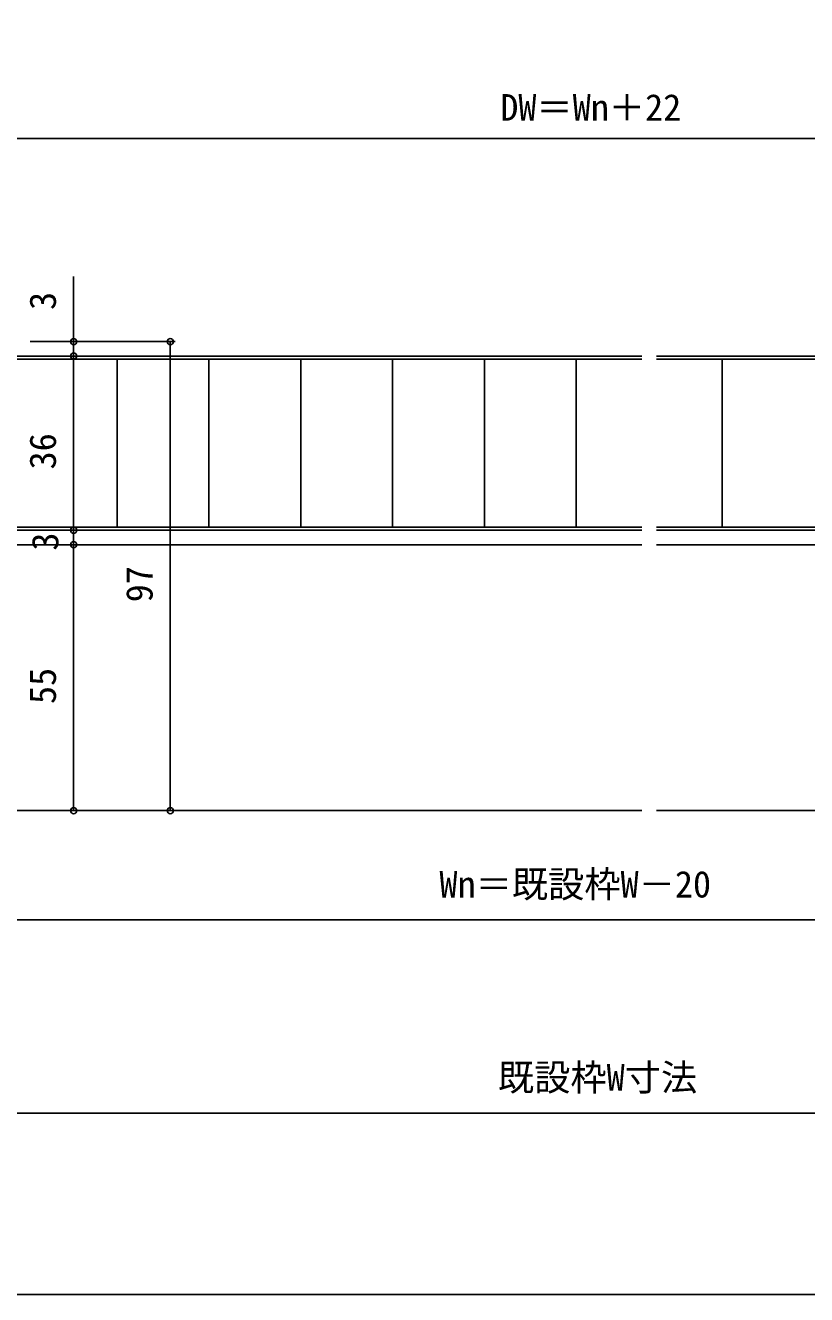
# Model space of a CAD drawing. Units: millimetres, scale not verified. Extents: x -437 to 438, y -281 to 279.
# Drawn here: x 0.6 to 162.3, y -281.2 to -18.7 of the extents above; entities that cross this region are included whole.
import ezdxf
from ezdxf.enums import TextEntityAlignment as Align

# ---------------------------------------------------------------- set-up
doc = ezdxf.new("R2010")
doc.units = ezdxf.units.MM
doc.header["$LTSCALE"] = 2
for name, color, linetype in [('0-4_YKK_12', 2, 'Continuous'), ('0-5_YKK_13', 4, 'Continuous'), ('0-7_YKK_D', 6, 'Continuous'), ('0-8_YKK_ZWAK', 7, 'Continuous')]:
    doc.layers.add(name, color=color, linetype=linetype)
doc.styles.add('ＭＳ ゴシック', font='')
doc.styles.get('ＭＳ ゴシック').set_extended_font_data('MS Gothic')

msp = doc.modelspace()

# ---------------------------------------------------------------- linework, layer by layer
at = {"layer": '0-4_YKK_12'}
for p, q in [((128.195, -126.1), (-32.405, -126.1)), ((291.795, -126.1), (131.195, -126.1)), ((-32.405, -181.1), (128.195, -181.1)), ((131.195, -181.1), (291.795, -181.1))]:
    msp.add_line(p, q, dxfattribs=at)
at = {"layer": '0-5_YKK_13'}
for p, q in [((128.195, -87.7), (-41.205, -87.7)), ((-40.805, -87.1), (128.195, -87.1)), ((19.595, -87.7), (19.595, -122.5)), ((38.595, -87.7), (38.595, -122.5)), ((57.595, -87.7), (57.595, -122.5)), ((76.595, -87.7), (76.595, -122.5)), ((95.595, -87.7), (95.595, -122.5)), ((114.595, -87.7), (114.595, -122.5)), ((131.195, -87.1), (300.195, -87.1)), ((144.795, -87.7), (144.795, -122.5)), ((128.195, -122.5), (-41.205, -122.5)), ((-40.805, -123.1), (128.195, -123.1)), ((131.195, -123.1), (300.195, -123.1))]:
    msp.add_line(p, q, dxfattribs=at)
for points in [[(300.195, -104.9), (293.195, -104.9), (293.195, -104.3), (300.595, -104.3), (300.595, -87.7), (131.195, -87.7)], [(300.195, -105.3), (293.195, -105.3), (293.195, -105.9), (300.595, -105.9), (300.595, -122.5), (131.195, -122.5)]]:
    msp.add_lwpolyline(points, dxfattribs=at)
at = {"layer": '0-7_YKK_D'}
for p, q in [((-41.805, -42.1), (301.195, -42.1)), ((10.595, -84.1), (10.595, -70.653)), ((1.575, -84.1), (11.595, -84.1)), ((1.575, -84.1), (31.595, -84.1)), ((10.595, -87.1), (10.595, -84.1)), ((30.595, -84.1), (30.595, -181.1)), ((0.636, -87.1), (11.595, -87.1)), ((1.636, -87.1), (11.595, -87.1)), ((10.595, -87.1), (10.595, -123.1)), ((10.595, -87.1), (10.595, -89.65)), ((10.595, -123.1), (10.595, -120.55)), ((1.237, -123.1), (11.595, -123.1)), ((2.237, -123.1), (11.595, -123.1)), ((10.595, -123.1), (10.595, -126.1)), ((2.343, -126.1), (11.595, -126.1)), ((2.343, -126.1), (11.595, -126.1)), ((10.595, -126.1), (10.595, -128.65)), ((10.595, -126.1), (10.595, -181.1)), ((4.182, -181.1), (11.595, -181.1)), ((5.182, -181.1), (31.595, -181.1)), ((-25.805, -203.7), (285.195, -203.7)), ((295.195, -243.7), (-35.805, -243.7))]:
    msp.add_line(p, q, dxfattribs=at)
for centre in [(10.595, -84.1), (30.595, -84.1), (10.595, -87.1), (10.595, -87.1), (10.595, -123.1), (10.595, -123.1), (10.595, -126.1), (10.595, -126.1), (10.595, -181.1), (30.595, -181.1)]:
    msp.add_circle(centre, 0.637, dxfattribs=at)
at = {"layer": '0-8_YKK_ZWAK'}
msp.add_lwpolyline([(-436.8, -281.2), (438.2, -281.2), (438.2, 243.8)], dxfattribs=at)

# ---------------------------------------------------------------- texts
at = {"layer": '0-7_YKK_D', "style": 'ＭＳ ゴシック'}
for s, p in [('DW＝Wn＋22', (98.886, -40.057)), ('Wn＝既設枠W－20', (86.293, -200.72)), ('既設枠W寸法', (98.396, -240.677))]:
    msp.add_text(s, height=5.499, dxfattribs=at).set_placement(p, align=Align.BOTTOM_LEFT)
for s, p in [('3', (8.595, -77.554)), ('36', (8.595, -110.533)), ('3', (9.095, -127.327)), ('97', (28.595, -138.012)), ('55', (8.595, -159.055))]:
    msp.add_text(s, height=5.499, rotation=90, dxfattribs=at).set_placement(p, align=Align.BOTTOM_LEFT)

doc.saveas('drawing.dxf')
